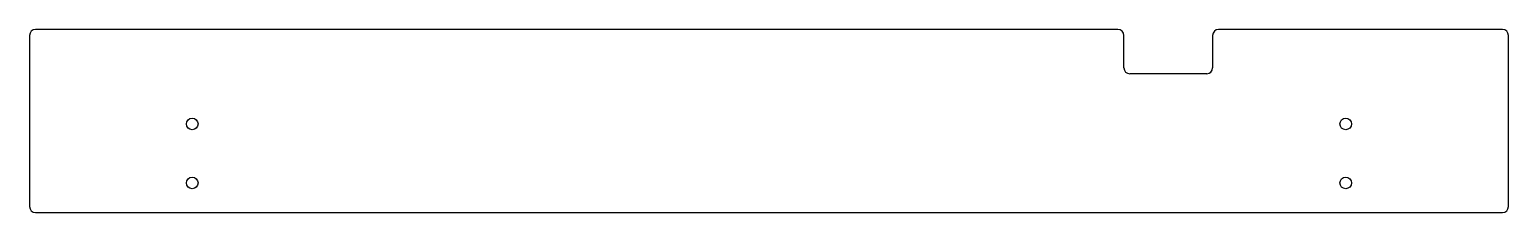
# Model space of a CAD drawing. Header units: millimetres. Extents: x -270 to 230, y -140 to -78.
import ezdxf

# ---------------------------------------------------------------- set-up
doc = ezdxf.new("R2010")
doc.units = ezdxf.units.MM

msp = doc.modelspace()

# ---------------------------------------------------------------- linework, layer by layer
at = {"color": 7, "linetype": 'Continuous', "lineweight": 25}
for p, q in [((98.05, -78.29), (-267.95, -78.29)), ((228.05, -78.29), (132.05, -78.29)), ((-269.95, -80.29), (-269.95, -138.29)), ((100.05, -91.29), (100.05, -80.29)), ((130.05, -80.29), (130.05, -91.29)), ((230.05, -138.29), (230.05, -80.29)), ((128.05, -93.29), (102.05, -93.29)), ((-267.95, -140.29), (228.05, -140.29))]:
    msp.add_line(p, q, dxfattribs=at)
for centre in [(-214.95, -110.29), (175.05, -110.29), (-214.95, -130.29), (175.05, -130.29)]:
    msp.add_circle(centre, 1.95, dxfattribs=at)
for centre, start, end in [((-267.95, -80.29), 90, 180), ((98.05, -80.29), 0, 90), ((132.05, -80.29), 90, 180), ((228.05, -80.29), 0, 90), ((102.05, -91.29), 180, 270), ((128.05, -91.29), 270, 0), ((-267.95, -138.29), 180, 270), ((228.05, -138.29), 270, 0)]:
    msp.add_arc(centre, 2, start, end, dxfattribs=at)

doc.saveas('drawing.dxf')
